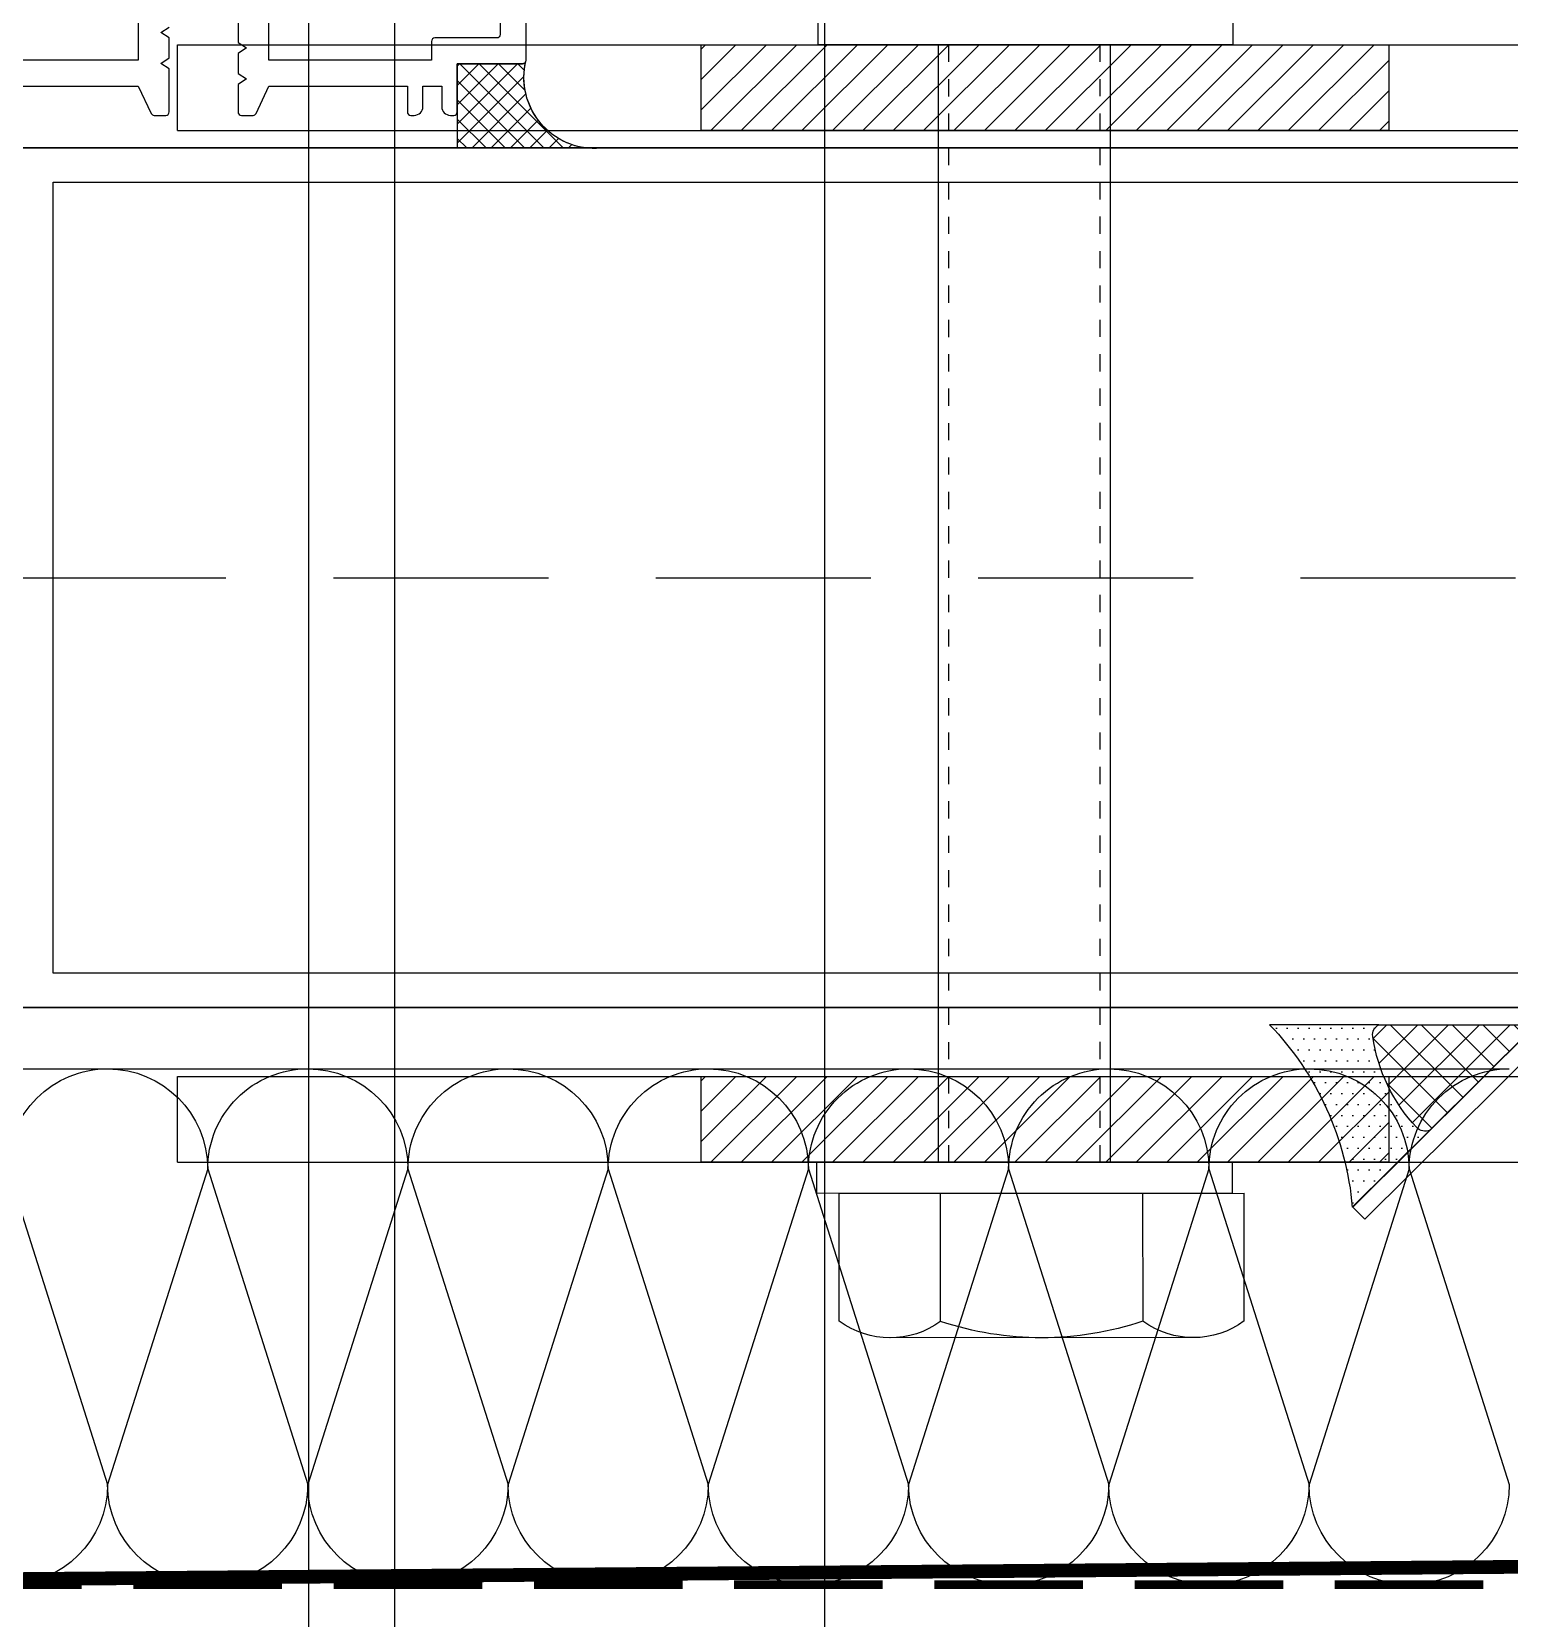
# Model space of a CAD drawing. Header units: inches. Extents: x 21 to 32698, y 13 to 3712.
# Drawn here: x 9024.6 to 9033.2, y 1661.65 to 1670.88 of the extents above; entities that cross this region are included whole.
import ezdxf

# ---------------------------------------------------------------- set-up
doc = ezdxf.new("R2010")
doc.units = ezdxf.units.IN
doc.header["$MEASUREMENT"] = 0
doc.set_wipeout_variables(frame=1)
for name, pattern in [('1+1 dbx a2$0$374_BLD_A1_BLOK_2$0$HIDDEN', [0.375, 0.25, -0.125]), ('HIDDEN', [9.524999999999995, 6.349999999999998, -3.174999999999998]), ('phl_center', [0.75, 0.4, -0.35]), ('phl_thick', [0])]:
    doc.linetypes.add(name, pattern=pattern)
for name, color, linetype, lineweight in [('Z_MİM_-KM-GLAZ', 8, 'Continuous', 25), ('Z_MİM_-KM-IZO-THERMAL', 8, 'Continuous', 25), ('Z_MİM_-KM-PAINT', 8, 'Continuous', 25), ('Z_MİM_-KM-WALL-PLASTER', 8, 'Continuous', 25), ('Z_MİM_2-0', 8, 'Continuous', 25), ('Z_MİM_Aksesuar', 8, 'Continuous', 25), ('Z_MİM_ALUMINIUM', 8, 'Continuous', 25), ('Z_MİM_MYM Taşyünü', 8, 'Continuous', 25), ('Z_MİM_MYM_butil mastik', 8, 'Continuous', 25), ('Z_MİM_MYM_galvaniz levha', 8, 'Continuous', 25), ('Z_MİM_MYM_MEMBRAN_', 8, 'HIDDEN', 25), ('Z_MİM_MYM_taşyünü', 8, 'Continuous', 25), ('Z_MİM_projection', 8, 'Continuous', 25)]:
    doc.layers.add(name, color=color, linetype=linetype, lineweight=lineweight)

# ---------------------------------------------------------------- blocks, each defined once
blk = doc.blocks.new('ANK-1')
h = blk.add_hatch()
h.set_pattern_fill('ANSI31', color=256, scale=10)
h.set_pattern_definition([(45, (-331289.2262129067, -110209.6467006204), (-0.8838834764831842, 0.8838834764831844), [])])
h.paths.add_polyline_path([(0, -99.81422165757976), (5, -99.81422165757976), (5, -59.81422165769618), (0, -59.81422165769618)])
h = blk.add_hatch()
h.set_pattern_fill('ANSI31', color=256, scale=10)
h.set_pattern_definition([(45, (-331229.2262129067, -110209.6467006204), (-0.8838834764831842, 0.8838834764831844), [])])
h.paths.add_polyline_path([(60, -99.81422165757976), (65, -99.81422165757976), (65, -59.81422165769618), (60, -59.81422165769618)])
for points in [[(0, -130.2737574382918), (0, 0)], [(0, -130.2737574382918), (5, -130.2737574382918), (5, -5)], [(60, -130.2737574382918), (60, -5)], [(65, -130.2737574382918), (65, -5)], [(60, -130.2737574382918), (65, -130.2737574382918)]]:
    blk.add_lwpolyline(points)
for points in [[(0, -99.81422165757976), (5, -99.81422165757976), (5, -59.81422165769618), (0, -59.81422165769618)], [(60, -99.81422165757976), (65, -99.81422165757976), (65, -59.81422165769618), (60, -59.81422165769618)]]:
    blk.add_lwpolyline(points, close=True)
at = {"layer": 'Z_MİM_projection', "linetype": 'phl_thick'}
for p, q in [((-9.221261513652276, -68.22300764545797, 2337909.680246), (-1.794810441322623, -68.22772703296505, 2337909.680246)), ((-1.809779819566755, -91.78361325885635, 2337909.680246), (-1.794810441322623, -68.22772703296505, 2337909.680246)), ((-10.19668847019784, -71.18033386638855, 2337909.680246), (-10.20789839769713, -88.82033030397724, 2337909.680246)), ((-9.244736662134526, -74.11196666210891, 2337909.680246), (-1.798552785767242, -74.11669858952519, 2337909.680246)), ((-2.58444342762e-05, -76.00566059863195), (65.01309957006013, -76.00511621008627, -4.17996780016e-05)), ((-2.58444342762e-05, -76.00566059863195), (65.01309957006013, -76.00511621008627, -4.17996780016e-05)), ((-9.252221351256594, -85.88990977499635, 2337909.680246), (-1.806037474889308, -85.8946417024126, 2337909.680246)), ((-0.0061076611746103, -86.00565816625021), (65.01982432510704, -86.00511370110327, -4.17996780016e-05)), ((-0.0061076611746103, -86.00565816625021), (65.01982432510704, -86.00511370110327, -4.17996780016e-05)), ((-9.236230891896412, -91.77889387134928, 2337909.680246), (-1.809779819566755, -91.78361325885635, 2337909.680246))]:
    blk.add_line(p, q, dxfattribs=at)
at = {"layer": 'Z_MİM_projection', "linetype": 'phl_center'}
for p, q in [((0, -76.60566047485919), (65.01312541449443, -76.6051160863135, -4.17996780016e-05)), ((0, -76.60566047485919), (65.01312541449443, -76.6051160863135, -4.17996780016e-05)), ((-0.0057263711933047, -85.40565828757825), (65.01939134602435, -85.40511382708792, -4.17996780016e-05)), ((-0.0057263711933047, -85.40565828757825), (65.01939134602435, -85.40511382708792, -4.17996780016e-05))]:
    blk.add_line(p, q, dxfattribs=at)
at = {"layer": 'Z_MİM_projection', "linetype": 'phl_thick'}
for points, elevation in [([(-1.810607254737988, -93.08566750667525), (-0.0106076183728874, -93.08681137708479), (0.0060166309121996, -68.92681665881537), (-1.793983004754409, -68.92567278887145)], 205305.1177836819), ([(66.8248940433841, -93.0298185487045), (65.02489451249129, -93.03111748560329), (65.0060166309122, -68.87112429656554), (66.80601616133936, -68.8698253602488)], 205305.1178254816)]:
    blk.add_lwpolyline(points, close=True, dxfattribs=dict(at, elevation=elevation))
at = {"layer": 'Z_MİM_projection', "linetype": 'phl_thick', "elevation": -2.846356230205853}
blk.add_lwpolyline([(0.0060166309121996, -68.92681665881537), (-1.793983004754409, -68.92567278887145), (-1.810607254737988, -93.08566750667525), (-0.0106076183728874, -93.08681137708479), (0.0015181412454695, -76.00566058931871)], dxfattribs=at)
at = {"layer": 'Z_MİM_projection', "linetype": 'phl_thick'}
for centre, radius, start, end in [((-5.216328043257816, -71.18349880352615, 2337909.680246), 4.980361432518003, 143.5277779248854, 216.1432099300165), ((8.366048513911664, -80.02641508518721, 2337909.680246), 18.56836026740153, 161.4555981063196, 198.4078361793734), ((-5.227537970989941, -88.82349524111488, 2337909.680246), 4.980361432518003, 143.7839690354237, 216.3994010416817)]:
    blk.add_arc(centre, radius, start, end, dxfattribs=at)
blk = doc.blocks.new('*U160')
at = {"layer": 'Z_MİM_MYM_taşyünü'}
for p, q in [((-105.8071746362301, 5.823475149623675), (-99.98369943359829, 24.17652488438517)), ((-94.16022433590136, 5.823475149623675), (-99.98369939982632, 24.17652488438517)), ((-94.16022433623012, 5.823475149623675), (-88.33674913359827, 24.17652488438517)), ((-82.51327403590135, 5.823475149623675), (-88.33674909982629, 24.17652488438517)), ((-82.51327403623013, 5.823475149623675), (-76.6897988335983, 24.17652488438517)), ((-70.86632373590135, 5.823475149623675), (-76.68979879982632, 24.17652488438517)), ((-70.86632373623013, 5.823475149623675), (-65.04284853359829, 24.17652488438517)), ((-59.21937343590134, 5.823475149623675), (-65.04284849982632, 24.17652488438517)), ((-59.21937343623014, 5.823475149623675), (-53.39589823359829, 24.17652488438517)), ((-47.57242313590134, 5.823475149623675), (-53.39589819982632, 24.17652488438517)), ((-47.57242313623011, 5.823475149623675), (-41.74894793359828, 24.17652488438517)), ((-35.92547283590135, 5.823475149623675), (-41.74894789982632, 24.17652488438517)), ((-35.92547283623014, 5.823475149623675), (-30.10199763359829, 24.17652488438517)), ((-24.27852253590135, 5.823475149623675), (-30.10199759982632, 24.17652488438517)), ((-24.27852253623013, 5.823475149623675), (-18.45504733359829, 24.17652488438517)), ((-111.630649768428, 1.70044245e-08), (-99.98369950370319, 1.70044245e-08)), ((-99.98369946842807, 1.70044245e-08), (-88.33674920370318, 1.70044245e-08)), ((-88.33674916842806, 1.70044245e-08), (-76.68979890370318, 1.70044245e-08)), ((-76.68979886842806, 1.70044245e-08), (-65.04284860370318, 1.70044245e-08)), ((-65.04284856842806, 1.70044245e-08), (-53.39589830370318, 1.70044245e-08)), ((-53.39589826842805, 1.70044245e-08), (-41.74894800370319, 1.70044245e-08)), ((-41.74894796842806, 1.70044245e-08), (-30.1019977037032, 1.70044245e-08)), ((-30.10199766842806, 1.70044245e-08), (-18.45504740370319, 1.70044245e-08))]:
    blk.add_line(p, q, dxfattribs=at)
at = {"layer": 'Z_MİM_MYM_taşyünü', "const_width": 0.5}
for points in [[(-110.1306496990748, 30.00000001700442), (-101.4836994343497, 30.00000001700442)], [(-98.48369939907485, 30.00000001700442), (-89.83674913434976, 30.00000001700442)], [(-86.83674909907486, 30.00000001700442), (-78.18979883434976, 30.00000001700442)], [(-75.18979879907484, 30.00000001700442), (-66.54284853434976, 30.00000001700442)], [(-63.54284849907485, 30.00000001700442), (-54.89589823434974, 30.00000001700442)], [(-51.89589819907485, 30.00000001700442), (-43.24894793434974, 30.00000001700442)], [(-40.24894789907484, 30.00000001700442), (-31.60199763434976, 30.00000001700442)], [(-28.60199759907485, 30.00000001700442), (-19.95504733434976, 30.00000001700442)]]:
    blk.add_lwpolyline(points, dxfattribs=at)
at = {"layer": 'Z_MİM_MYM_taşyünü'}
for centre, start, end in [((-105.8071745668817, 24.17652488447246), 359.9999999983325, 89.99999999833248), ((-94.16022426654268, 24.17652488447246), 90.00000000166754, 180.0000000016671), ((-94.1602242668817, 24.17652488447246), 359.9999999983325, 89.99999999833248), ((-82.5132739665427, 24.17652488447246), 90.00000000166754, 180.0000000016671), ((-82.5132739668817, 24.17652488447246), 359.9999999983325, 89.99999999833248), ((-70.8663236665427, 24.17652488447246), 90.00000000166754, 180.0000000016671), ((-70.8663236668817, 24.17652488447246), 359.9999999983325, 89.99999999833248), ((-59.21937336654268, 24.17652488447246), 90.00000000166754, 180.0000000016671), ((-59.2193733668817, 24.17652488447246), 359.9999999983325, 89.99999999833248), ((-47.57242306654268, 24.17652488447246), 90.00000000166754, 180.0000000016671), ((-47.57242306688168, 24.17652488447246), 359.9999999983325, 89.99999999833248), ((-35.92547276654268, 24.17652488447246), 90.00000000166754, 180.0000000016671), ((-35.92547276688171, 24.17652488447246), 359.9999999983325, 89.99999999833248), ((-24.27852246654268, 24.17652488447246), 90.00000000166754, 180.0000000016671), ((-24.2785224668817, 24.17652488447246), 359.9999999983325, 89.99999999833248), ((-99.9836995035338, 5.823475149536363), 179.9999999983324, 269.9999999983325), ((-99.98369946859766, 5.823475149536363), 270.0000000016675, 1.6675267e-09), ((-88.33674920353378, 5.823475149536363), 179.9999999983324, 269.9999999983325), ((-88.33674916859768, 5.823475149536363), 270.0000000016675, 1.6675267e-09), ((-76.6897989035338, 5.823475149536363), 179.9999999983324, 269.9999999983325), ((-76.68979886859769, 5.823475149536363), 270.0000000016675, 1.6675267e-09), ((-65.04284860353378, 5.823475149536363), 179.9999999983324, 269.9999999983325), ((-65.04284856859768, 5.823475149536363), 270.0000000016675, 1.6675267e-09), ((-53.39589830353379, 5.823475149536363), 179.9999999983324, 269.9999999983325), ((-53.39589826859768, 5.823475149536363), 270.0000000016675, 1.6675267e-09), ((-41.7489480035338, 5.823475149536363), 179.9999999983324, 269.9999999983325), ((-41.74894796859766, 5.823475149536363), 270.0000000016675, 1.6675267e-09), ((-30.1019977035338, 5.823475149536363), 179.9999999983324, 269.9999999983325), ((-30.10199766859768, 5.823475149536363), 270.0000000016675, 1.6675267e-09), ((-18.4550474035338, 5.823475149536363), 179.9999999983324, 269.9999999983325)]:
    blk.add_arc(centre, 5.823475132531942, start, end, dxfattribs=at)
blk = doc.blocks.new('asffgdf')
at = {"layer": 'Z_MİM_Aksesuar', "linetype": 'ByBlock'}
h = blk.add_hatch(dxfattribs=at)
h.set_pattern_fill('ANSI37', color=256, scale=0.025, style=0)
h.set_pattern_definition([(44.99999999999999, (7.773603282410475, 272.3541238804056), (-0.0561266007566822, 0.0561266007566822), []), (135, (7.773603282410475, 272.3541238804056), (-0.0561266007566822, -0.0561266007566822), [])])
edge = h.paths.add_edge_path()
edge.add_line((18212.36227639932, -546.8022894958624), (18212.36227639932, -546.0594198061983))
edge.add_arc((18212.77177066928, -546.0007628714256), 0.413674017949525, 188.1517323295942, 282.6464048788239)
edge.add_arc((18212.87128229164, -546.4222894958691), 0.0199999999924376, 116.565742459379, 179.9999999674311)
edge.add_line((18212.85128229165, -546.4222894958577), (18212.85128229165, -546.8022894958624))
edge.add_line((18212.85128229165, -546.8022894958624), (18212.36227639932, -546.8022894958624))
blk.add_line((18212.85128229165, -546.8022894958624), (18212.36227639932, -546.8022894958624))
blk.add_lwpolyline([(18212.36227639932, -546.8022894958624), (18212.36227639932, -546.0594198061983, 0.4373812801090665), (18212.86233780391, -546.4044010599711, 0.2840757840010717), (18212.85128229165, -546.4222894958577), (18212.85128229165, -546.8022894958624)], format="xyb", close=True)
blk.add_arc((18212.77177066928, -546.0007628714332), 0.4136740179467476, 171.8482676725355, 283.9193375964677)
at = {"layer": 'Z_MİM_ALUMINIUM'}
for points in [[(18212.72128229166, -549.8822894958676), (18212.72128229166, -548.6572894958656), (18212.56276635093, -548.5826937590384, -0.290521540083673), (18212.55128229165, -548.5645973849925), (18212.55128229165, -548.4972894958584, -0.4142135623730951), (18212.57128229166, -548.4772894958616), (18212.82128229166, -548.4772894958616), (18212.85313580469, -548.5272894958609), (18212.88498931774, -548.4772894958616), (18213.00128229165, -548.4772894958616), (18213.0331358047, -548.5272894958609), (18213.06498931773, -548.4772894958616)], [(18213.09128229165, -548.0772894958602), (18212.97498931773, -548.0772894958602), (18212.9431358047, -548.0272894958609), (18212.91128229166, -548.0772894958602), (18212.79498931774, -548.0772894958602), (18212.76313580469, -548.0272894958609), (18212.73128229166, -548.0772894958602), (18212.57128229166, -548.0772894958602, -0.4142135623730951), (18212.55128229165, -548.057289495867), (18212.55128229165, -547.9899816067293, -0.2905215400836685), (18212.56276635092, -547.9718852326616), (18212.72128229166, -547.8972894958562), (18212.72128229166, -547.0922894958524), (18212.57128229166, -547.0922894958524, -0.4142135623730951), (18212.55128229165, -547.0722894958554), (18212.55128229165, -547.0522894958624, -0.4142135623730951), (18212.60128229165, -547.002289495863), (18212.72128229166, -547.002289495863), (18212.72128229166, -546.8922894958516), (18212.60128229165, -546.8922894958516, -0.4142135623730951), (18212.55128229165, -546.8422894958524), (18212.55128229165, -546.8222894958556, -0.4142135623730951), (18212.57128229166, -546.8022894958624), (18212.85128229165, -546.8022894958624), (18212.85128229165, -546.4222894958577, -0.4142135623730951), (18212.87128229166, -546.4022894958609), (18215.9729980204, -546.4022894958609, -0.198912367379658)]]:
    blk.add_lwpolyline(points, format="xyb", dxfattribs=at)
for points in [[(18212.87128232802, -547.897289396321), (18213.72128218795, -547.897289396321), (18213.72128218795, -546.9522894183747), (18213.59128223772, -546.9522894764915, -0.6681806440911171), (18213.57714014924, -546.9181473965175), (18213.71814894399, -546.7771385086336, 0.1989169699625569), (18213.72128222907, -546.7695740846568), (18213.72128222907, -546.5722894515957, 0.4142122108601888), (18213.70128223756, -546.5522894600972), (18213.02128224695, -546.5522894600972, 0.4142121587943441), (18213.00128225544, -546.5722894515957), (18213.00128225544, -546.9322894849931, -0.414213648813384), (18212.98128226393, -546.9522894764915), (18212.87128232802, -546.9522894183747)], [(18213.45128208781, -549.8722894872182), (18213.45128220404, -549.7022894727662, -0.4142133926594756), (18213.5512822547, -549.6022895152337), (18213.72128218795, -549.6022895733468), (18213.72128218795, -548.657289409136), (18212.87128232802, -548.657289409136), (18212.87128232802, -549.6022895733468), (18213.05128228078, -549.6022895152337, -0.6837047465800318), (18213.06480884229, -549.6370215154377), (18212.88422907753, -549.8028254933081, 0.6837056613236574), (18212.91128224711, -549.8722894937157)]]:
    blk.add_lwpolyline(points, format="xyb", close=True, dxfattribs=at)
blk = doc.blocks.new('-KM-AL2 210_900')
blk.add_wipeout([(1434.2586858923214, 1419.9984443482087), (1434.258685892317, 1217.755859651912), (1415.603686079591, 1217.755859651912), (1415.6036860795912, 1421.9728942789698), (1434.2733305532627, 1422.1837996872691)])
at = {"layer": 'Z_MİM_2-0'}
h = blk.add_hatch(dxfattribs=at)
h.set_pattern_fill('DOTS', color=256, scale=0.04, angle=-180.0000000000015, style=0)
h.set_pattern_definition([(180, (-10539.52320876497, 623.4932729287383), (-0.0317500000000018, -0.0634999999999991), [0, -0.0635])])
edge = h.paths.add_edge_path()
edge.add_arc((1426.338851761313, 1221.841086741936), 1.746795770041924, 4.911949751668828, 43.85439102065038, ccw=False)
edge.add_line((1428.079232353587, 1221.99065564336), (1428.530116377477, 1222.43887483457))
edge.add_arc((1428.501743097254, 1222.497604502101), 0.0652243580189797, 223.3599157515587, 295.7859616498071, ccw=False)
edge.add_arc((1429.163598399987, 1223.122613420712), 0.9755477017262524, 188.2120076073372, 223.3599158108528, ccw=False)
edge.add_arc((1428.262609222272, 1222.99258614767), 0.0652243580217731, 115.7859617186709, 188.2120076169099, ccw=False)
edge.add_line((1428.234235941977, 1223.05131581517), (1427.598471169124, 1223.05131581517))
at = {"layer": 'Z_MİM_MYM_butil mastik'}
h = blk.add_hatch(dxfattribs=at)
h.set_pattern_fill('ANSI37', color=256, scale=0.04, angle=-180.0000000000015, style=0)
h.set_pattern_definition([(224.9999999999984, (-10539.52320876497, 623.4932729287383), (0.0898025612106891, -0.089802561210694), []), (314.9999999999983, (-10539.52320876497, 623.4932729287383), (0.089802561210694, 0.0898025612106891), [])])
edge = h.paths.add_edge_path()
edge.add_arc((1429.066175884544, 1222.998855534624), 0.0609795696512817, 28.70841346253519, 58.50324089189593, ccw=False)
edge.add_arc((1429.116892280581, 1223.026631630771), 0.0031551427693414, -45.16981741337497, 28.708413369641278, ccw=False)
edge.add_line((1429.119116681171, 1223.024394005264), (1428.530116377477, 1222.43887483457))
edge.add_arc((1428.501743097254, 1222.497604502101), 0.0652243580189797, 223.3599157515587, 295.7859616498071, ccw=False)
edge.add_arc((1429.163598399987, 1223.122613420712), 0.9755477017262524, 188.2120076073372, 223.3599158108528, ccw=False)
edge.add_arc((1428.262609222272, 1222.99258614767), 0.0652243580217731, 115.7859617186709, 188.2120076169099, ccw=False)
edge.add_line((1428.234235941977, 1223.05131581517), (1429.096386275717, 1223.05131581517))
edge.add_arc((1429.096386275672, 1223.048160672343), 0.0031551428269836, 58.50324015606219, 89.99999917420212, ccw=False)
at = {"linetype": '1+1 dbx a2$0$374_BLD_A1_BLOK_2$0$HIDDEN', "ltscale": 5}
blk.add_line((1409.028236873574, 1225.651238770089), (1434.998096465597, 1225.651238770067), dxfattribs=at)
at = {"layer": 'Z_MİM_ALUMINIUM', "linetype": 'ByBlock'}
for points in [[(1419.293330553253, 1223.151238770184), (1431.153330553262, 1223.15123877014, 0.4142135623730951), (1431.273330553257, 1223.271238770136), (1431.273330553258, 1228.031238770116, 0.4142135623730951), (1431.153330553263, 1228.15123877014), (1419.293330553253, 1228.151238770184, 0.4142135623730951)], [(1419.293330553253, 1228.151238770184), (1431.153330553263, 1228.15123877014, -0.4142135623730951), (1431.273330553258, 1228.031238770116), (1431.273330553257, 1223.271238770136, -0.4142135623730951), (1431.153330553262, 1223.15123877014), (1419.293330553253, 1223.151238770184, -0.4142135623730951)]]:
    blk.add_lwpolyline(points, format="xyb", dxfattribs=at)
at = {"layer": 'Z_MİM_ALUMINIUM'}
blk.add_lwpolyline([(1429.733330561603, 1227.951238774516), (1430.973330690337, 1227.951238774516), (1430.973330690337, 1223.351238765619), (1429.733330561602, 1223.351238765619), (1429.733330561602, 1223.581238713519, 0.4142135623730951), (1429.713330561595, 1223.601238713421), (1429.603331002684, 1223.601238713421, 0.4142135623730951), (1429.583331002677, 1223.581238713519), (1429.583331002677, 1223.351238765619), (1420.523330702258, 1223.35123876567), (1420.523330702258, 1227.95123877456), (1429.583331002677, 1227.951238774516), (1429.583331002677, 1227.721238826711, 0.4142135623730951), (1429.603331002684, 1227.701238826714), (1429.713330561595, 1227.701238826714, 0.4142135623730951), (1429.733330561603, 1227.721238826711)], format="xyb", close=True, dxfattribs=at)
at = {"layer": 'Z_MİM_MYM_butil mastik', "linetype": 'ByBlock', "elevation": 0.0016274945012187}
for points in [[(1427.598471169124, 1223.05131581517, -0.1715728752538103), (1428.079232353587, 1221.99065564336), (1428.530116377477, 1222.43887483457, -0.3269761739833912), (1428.454321389829, 1222.452822825671, -0.1545754467472077), (1428.198053654071, 1222.98326973776, -0.3269761739833912), (1428.234235941977, 1223.05131581517)], [(1429.098034681133, 1223.050850967065, -0.1307418539094575), (1429.119659579438, 1223.028147210836, -0.3340046227781613), (1429.119116681171, 1223.024394005264), (1428.530116377477, 1222.43887483457, -0.3269761739833912), (1428.454321389829, 1222.452822825671, -0.1545754467472077), (1428.198053654071, 1222.98326973776, -0.3269761739833912), (1428.234235941977, 1223.05131581517), (1429.096386275717, 1223.05131581517, -0.1383023479854788)]]:
    blk.add_lwpolyline(points, format="xyb", close=True, dxfattribs=at)
at = {"layer": 'Z_MİM_MYM_galvaniz levha', "elevation": 0.0016274945012187}
blk.add_lwpolyline([(1431.149327785147, 1219.612055569891), (1431.049327785123, 1219.612055569891), (1431.049327785123, 1222.951315815076), (1429.190576994079, 1222.951315815076), (1428.152913848541, 1221.919737344662), (1428.082418452643, 1221.990648551571, -0.4142135623730951), (1428.082418494227, 1221.990662693566), (1429.149327785112, 1223.05131581517), (1431.149327785147, 1223.05131581517)], format="xyb", close=True, dxfattribs=at)
at = {"layer": 'Z_MİM_MYM_MEMBRAN_', "ltscale": 20, "const_width": 0.0800000000000001}
blk.add_lwpolyline([(1415.803686075981, 1224.568475041105), (1415.803686075981, 1222.868475041101), (1416.351251275474, 1219.794997136112), (1416.351251275474, 1219.794997136112), (1434.258685892317, 1219.941214990995), (1434.273330553257, 1218.855859651932), (1434.273330553257, 1218.355859651932)], dxfattribs=at)
at = {"xscale": -0.1, "yscale": 0.1, "zscale": 0.1, "rotation": 270}
blk.add_blockref('ANK-1', (1434.273330553263, 1222.251238770134), dxfattribs=at)
at = {"xscale": -1, "rotation": 270}
blk.add_blockref('asffgdf', (1969.675621107788, -16984.21103762914), dxfattribs=at)
at = {"layer": 'Z_MİM_MYM Taşyünü', "xscale": -0.1, "yscale": 0.1, "zscale": 0.1, "rotation": 180}
blk.add_blockref('*U160', (1430.837835697769, 1222.794997137815), dxfattribs=at)

msp = doc.modelspace()

# ---------------------------------------------------------------- block references
at = {"layer": 'Z_MİM_-KM-GLAZ'}
msp.add_blockref('-KM-AL2 210_900', (7604.205863046894, 442.0516695140301), dxfattribs=at)

# ---------------------------------------------------------------- next in the draw order: linework, layer by layer
at = {"layer": 'Z_MİM_-KM-IZO-THERMAL'}
msp.add_lwpolyline([(11329.21380157811, 1162.158650810004), (11329.21380157811, 969.5831087493367), (12844.21488399846, 969.5831087493367), (12844.21488399846, 2594.584265079446), (9029.214802936147, 2594.584265079446), (9029.214802936147, 1624.583233919091), (9319.214049533437, 1624.583233919091), (9319.214049533437, 969.583108823979), (10654.21387310369, 969.5831008522473), (10654.21387310369, 1161.831515063127)], dxfattribs=at)
at = {"layer": 'Z_MİM_-KM-PAINT'}
msp.add_lwpolyline([(11326.21380157811, 1162.158650810004), (11326.21380157811, 966.5831087493367), (12847.21488399846, 966.5831087493367), (12847.21488399846, 2597.584265079445), (9026.214802936147, 2597.584265079445), (9026.214802936147, 1621.58323391909), (9316.214049533437, 1621.58323391909), (9316.214049533437, 966.5831088418925), (10657.21387310369, 966.5831008343337), (10657.21387310369, 1161.831515063127)], dxfattribs=at)
at = {"layer": 'Z_MİM_-KM-WALL-PLASTER'}
msp.add_lwpolyline([(11326.71380157811, 1162.158650810004), (11326.71380157811, 967.0831087493366), (12846.71488399846, 967.0831087493366), (12846.71488399846, 2597.084265079445), (9026.714802936143, 2597.084265079445), (9026.714802936143, 1622.083233919091), (9316.714049533435, 1622.083233919091), (9316.714049533435, 967.0831088389057), (10656.71387310369, 967.0831008373204), (10656.71387310369, 1161.831515063127)], dxfattribs=at)

doc.saveas('drawing.dxf')
